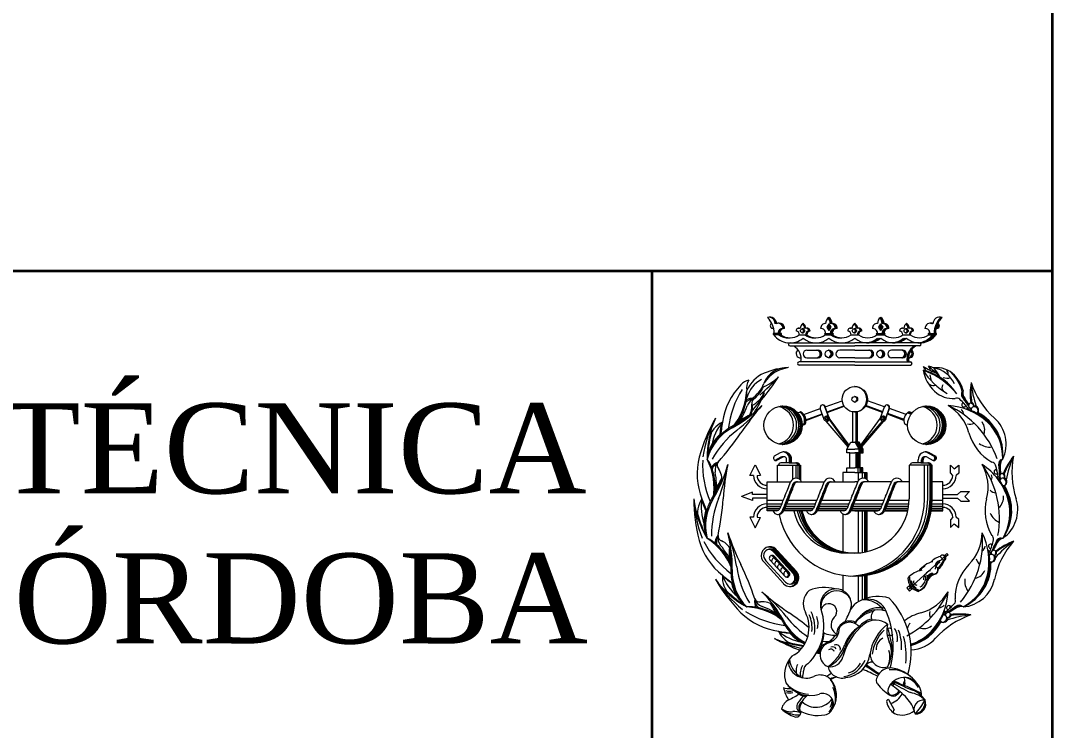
# Paper-space layout 'A4 vertical' of a CAD drawing. Header units: millimetres. Extents: x 0 to 200, y 0 to 292.
# Drawn here: x 148.4 to 200, y 36 to 71.5 of the extents above; entities that cross this region are included whole.
import ezdxf
from ezdxf.enums import TextEntityAlignment as Align

# ---------------------------------------------------------------- set-up
doc = ezdxf.new("R2010")
doc.units = ezdxf.units.MM
doc.layers.add('Cajetin y formato', color=7, linetype='Continuous', lineweight=35)
doc.layers.add('Textos y leyendas', color=1, linetype='Continuous', lineweight=15)
doc.styles.add('e1', font='times.ttf')

# ---------------------------------------------------------------- blocks, each defined once
blk = doc.blocks.new('Formato A4')
at = {"layer": 'Cajetin y formato'}
for p, q in [((200, 59), (200, 292)), ((15, 59), (200, 59)), ((180, 35), (180, 59))]:
    blk.add_line(p, q, dxfattribs=at)
at = {"layer": 'Cajetin y formato', "lineweight": 13}
for p, q in [((188.827, 56.356), (188.722, 56.186)), ((188.827, 56.356), (188.932, 56.186)), ((188.827, 56.356), (188.827, 56.016)), ((188.827, 56.336), (188.92, 56.186)), ((188.827, 56.303), (188.9, 56.186)), ((191.416, 56.356), (191.311, 56.186)), ((191.416, 56.356), (191.521, 56.186)), ((191.416, 56.356), (191.416, 56.016)), ((191.416, 56.336), (191.509, 56.186)), ((191.416, 56.303), (191.488, 56.186)), ((186.427, 55.879), (186.07, 55.879)), ((186.427, 55.809), (186.07, 55.809)), ((187.348, 55.809), (187.721, 55.809)), ((188.643, 55.881), (189.015, 55.881)), ((188.643, 55.809), (189.015, 55.809)), ((188.722, 56.186), (188.827, 56.016)), ((188.827, 56.186), (188.722, 56.186)), ((188.9, 56.186), (188.827, 56.068)), ((188.92, 56.186), (188.827, 56.035)), ((188.932, 56.186), (188.827, 56.016)), ((188.827, 56.186), (188.932, 56.186)), ((189.937, 55.809), (190.31, 55.809)), ((191.231, 55.881), (191.604, 55.881)), ((191.231, 55.809), (191.604, 55.809)), ((191.311, 56.186), (191.416, 56.016)), ((191.416, 56.186), (191.311, 56.186)), ((191.488, 56.186), (191.416, 56.068)), ((191.509, 56.186), (191.416, 56.035)), ((191.521, 56.186), (191.416, 56.016)), ((191.416, 56.186), (191.521, 56.186)), ((192.525, 55.809), (192.898, 55.809)), ((193.82, 55.879), (194.176, 55.879)), ((193.82, 55.809), (194.176, 55.809)), ((186.888, 55.406), (190.123, 55.406)), ((186.888, 55.25), (190.123, 55.25)), ((193.359, 55.406), (190.123, 55.406)), ((193.359, 55.25), (190.123, 55.25)), ((187.729, 55.043), (188.286, 55.043)), ((190.123, 55.043), (189.37, 55.043)), ((190.123, 55.043), (190.877, 55.043)), ((192.518, 55.043), (191.961, 55.043)), ((190.123, 54.452), (187.338, 54.452)), ((190.123, 54.297), (187.338, 54.297)), ((187.729, 54.664), (188.286, 54.664)), ((190.123, 54.664), (189.37, 54.664)), ((190.123, 54.664), (190.877, 54.664)), ((190.123, 54.452), (192.909, 54.452)), ((190.123, 54.297), (192.909, 54.297)), ((192.518, 54.664), (191.961, 54.664)), ((187.572, 51.834), (188.398, 52.126)), ((188.593, 51.573), (188.398, 52.126)), ((188.803, 51.718), (188.628, 52.214)), ((188.82, 51.701), (188.639, 52.214)), ((188.647, 52.214), (189.493, 52.513)), ((188.842, 51.661), (188.647, 52.214)), ((188.738, 51.956), (189.575, 52.265)), ((188.748, 51.938), (189.586, 52.247)), ((188.748, 51.927), (189.592, 52.238)), ((191.508, 51.927), (190.656, 52.241)), ((191.513, 51.939), (190.661, 52.254)), ((191.521, 51.963), (190.669, 52.277)), ((191.61, 52.214), (190.754, 52.517)), ((191.415, 51.661), (191.61, 52.214)), ((191.663, 51.573), (191.859, 52.126)), ((191.667, 51.649), (191.836, 52.126)), ((191.67, 51.631), (191.845, 52.126)), ((192.685, 51.834), (191.859, 52.126)), ((187.265, 51.913), (187.411, 51.957)), ((187.681, 51.566), (188.49, 51.865)), ((187.681, 51.543), (188.497, 51.845)), ((187.681, 51.532), (188.501, 51.835)), ((189.833, 50.286), (188.846, 51.648)), ((189.814, 50.253), (188.846, 51.589)), ((189.824, 50.271), (188.85, 51.617)), ((190.01, 51.961), (190.01, 50.441)), ((190.17, 51.961), (190.17, 50.441)), ((190.206, 51.961), (190.206, 50.441)), ((190.232, 51.961), (190.232, 50.441)), ((190.247, 51.961), (190.247, 50.441)), ((190.424, 50.286), (191.41, 51.648)), ((192.576, 51.532), (191.756, 51.835)), ((192.58, 51.545), (191.76, 51.848)), ((192.589, 51.568), (191.769, 51.871)), ((192.912, 51.845), (192.766, 51.888)), ((192.946, 51.873), (192.8, 51.917)), ((192.974, 51.896), (192.828, 51.939)), ((192.991, 51.913), (192.845, 51.957)), ((187.496, 51.303), (187.572, 51.335)), ((187.496, 51.286), (187.61, 51.335)), ((187.496, 51.275), (187.636, 51.335)), ((189.79, 50.211), (188.688, 51.489)), ((190.444, 50.252), (191.51, 51.489)), ((190.459, 50.224), (191.547, 51.486)), ((190.467, 50.211), (191.569, 51.489)), ((192.761, 51.275), (192.621, 51.335)), ((189.721, 50.093), (189.922, 50.441)), ((189.721, 50.093), (190.128, 50.093)), ((189.721, 49.905), (189.721, 50.093)), ((189.922, 50.441), (190.128, 50.441)), ((190.334, 50.441), (190.128, 50.441)), ((190.535, 50.093), (190.128, 50.093)), ((190.341, 50.093), (190.14, 50.441)), ((190.409, 50.093), (190.208, 50.441)), ((190.476, 50.093), (190.275, 50.441)), ((190.51, 50.093), (190.309, 50.441)), ((190.333, 49.905), (190.333, 50.093)), ((190.535, 50.093), (190.334, 50.441)), ((190.409, 49.905), (190.409, 50.093)), ((190.468, 49.905), (190.468, 50.093)), ((190.51, 49.905), (190.51, 50.093)), ((190.535, 49.905), (190.535, 50.093)), ((186.397, 49.911), (186.091, 49.74)), ((186.421, 49.697), (186.129, 49.534)), ((186.463, 49.697), (186.157, 49.526)), ((186.498, 49.697), (186.191, 49.526)), ((186.517, 49.697), (186.21, 49.526)), ((186.517, 49.697), (186.517, 49.697)), ((186.714, 49.403), (186.714, 49.559)), ((186.865, 49.403), (186.865, 49.559)), ((186.907, 49.403), (186.907, 49.559)), ((186.941, 49.403), (186.941, 49.559)), ((186.96, 49.403), (186.96, 49.559)), ((189.869, 49.905), (189.721, 49.905)), ((189.869, 49.905), (190.128, 49.905)), ((189.869, 49.163), (189.869, 49.905)), ((190.388, 49.905), (190.128, 49.905)), ((190.185, 49.163), (190.185, 49.905)), ((190.261, 49.163), (190.261, 49.905)), ((190.329, 49.163), (190.329, 49.905)), ((190.371, 49.163), (190.371, 49.905)), ((190.388, 49.905), (190.535, 49.905)), ((190.388, 49.163), (190.388, 49.905)), ((193.297, 49.403), (193.297, 49.559)), ((193.462, 49.403), (193.462, 49.559)), ((193.502, 49.403), (193.502, 49.559)), ((193.529, 49.403), (193.529, 49.559)), ((193.543, 49.403), (193.543, 49.559)), ((193.74, 49.697), (194.047, 49.526)), ((193.778, 49.911), (194.085, 49.74)), ((193.819, 49.911), (194.125, 49.74)), ((193.846, 49.911), (194.152, 49.74)), ((193.859, 49.911), (194.166, 49.74)), ((184.881, 48.783), (185.139, 49.304)), ((185.139, 49.304), (185.407, 48.798)), ((186.258, 49.293), (187.415, 49.293)), ((186.258, 48.455), (186.258, 49.293)), ((186.837, 49.403), (186.426, 49.403)), ((186.837, 49.403), (187.248, 49.403)), ((187.007, 49.293), (187.007, 48.584)), ((187.173, 49.293), (187.173, 48.645)), ((187.279, 49.293), (187.279, 48.631)), ((187.355, 49.293), (187.355, 48.593)), ((187.415, 49.293), (187.415, 48.536)), ((189.732, 49.163), (190.128, 49.163)), ((189.732, 48.934), (189.732, 49.163)), ((190.525, 49.163), (190.128, 49.163)), ((190.297, 48.934), (190.297, 49.163)), ((190.398, 48.934), (190.398, 49.163)), ((190.457, 48.934), (190.457, 49.163)), ((190.5, 48.934), (190.5, 49.163)), ((190.525, 48.934), (190.525, 49.163)), ((192.841, 49.293), (192.841, 47.617)), ((193.998, 49.293), (192.841, 49.293)), ((193.42, 49.403), (193.009, 49.403)), ((193.42, 49.403), (193.831, 49.403)), ((193.603, 47.617), (193.603, 49.293)), ((193.768, 47.617), (193.768, 49.293)), ((193.883, 47.617), (193.883, 49.293)), ((193.932, 47.617), (193.932, 49.293)), ((193.998, 47.617), (193.998, 49.293)), ((194.9, 49.288), (195.091, 49.109)), ((194.9, 48.906), (194.9, 49.288)), ((195.091, 49.109), (195.33, 49.3)), ((195.33, 49.3), (195.33, 48.894)), ((185.06, 48.783), (184.881, 48.783)), ((185.239, 48.783), (185.407, 48.798)), ((189.53, 48.934), (189.53, 48.455)), ((190.128, 48.934), (189.53, 48.934)), ((190.128, 48.934), (190.727, 48.934)), ((190.312, 48.529), (190.312, 48.934)), ((190.512, 48.644), (190.512, 48.934)), ((190.629, 48.634), (190.629, 48.934)), ((190.681, 48.613), (190.681, 48.934)), ((190.727, 48.934), (190.727, 48.584)), ((195.018, 48.783), (194.9, 48.906)), ((195.33, 48.894), (195.197, 48.783)), ((185.74, 48.455), (186.911, 48.455)), ((185.74, 47.018), (185.74, 48.455)), ((187.199, 48.455), (187.274, 48.455)), ((187.274, 48.455), (188.591, 48.455)), ((188.879, 48.455), (189.53, 48.455)), ((189.53, 48.455), (190.128, 48.455)), ((190.271, 48.455), (190.128, 48.455)), ((191.951, 48.455), (190.559, 48.455)), ((192.841, 48.455), (192.239, 48.455)), ((194.517, 48.455), (193.998, 48.455)), ((194.517, 47.018), (194.517, 48.455)), ((195.256, 47.826), (195.426, 47.973)), ((195.426, 47.973), (195.856, 47.973)), ((195.856, 47.973), (195.617, 47.736)), ((185.001, 47.945), (184.455, 47.736)), ((185.001, 47.528), (184.455, 47.736)), ((185.001, 47.826), (185.001, 47.945)), ((185.74, 47.826), (185.001, 47.826)), ((185.74, 47.647), (185.001, 47.647)), ((185.001, 47.647), (185.001, 47.528)), ((185.74, 47.537), (186.538, 47.537)), ((186.78, 47.537), (188.218, 47.537)), ((188.46, 47.537), (189.898, 47.537)), ((190.14, 47.537), (191.578, 47.537)), ((191.82, 47.537), (192.84, 47.537)), ((193.997, 47.537), (194.517, 47.537)), ((194.517, 47.826), (195.256, 47.826)), ((194.517, 47.647), (195.256, 47.647)), ((195.256, 47.647), (195.426, 47.5)), ((195.426, 47.5), (195.856, 47.5)), ((195.856, 47.5), (195.617, 47.736)), ((185.72, 47.359), (186.467, 47.359)), ((185.74, 47.237), (186.419, 47.237)), ((185.74, 47.145), (186.384, 47.145)), ((185.74, 47.054), (186.319, 47.054)), ((186.211, 47.018), (185.74, 47.018)), ((187.891, 47.018), (186.574, 47.018)), ((186.588, 47.054), (187.999, 47.054)), ((186.623, 47.145), (188.064, 47.145)), ((186.658, 47.237), (188.099, 47.237)), ((186.707, 47.359), (188.147, 47.359)), ((189.572, 47.018), (188.254, 47.018)), ((188.268, 47.054), (189.679, 47.054)), ((188.303, 47.145), (189.744, 47.145)), ((188.339, 47.237), (189.779, 47.237)), ((188.387, 47.359), (189.827, 47.359)), ((190.128, 47.018), (189.859, 47.018)), ((189.948, 47.054), (191.359, 47.054)), ((189.983, 47.145), (191.424, 47.145)), ((190.019, 47.237), (191.459, 47.237)), ((190.067, 47.359), (191.507, 47.359)), ((190.128, 47.018), (191.252, 47.018)), ((190.312, 44.91), (190.312, 47.018)), ((190.512, 44.931), (190.512, 47.018)), ((190.629, 44.95), (190.629, 47.018)), ((190.681, 44.961), (190.681, 47.018)), ((190.727, 47.018), (190.727, 44.971)), ((191.615, 47.018), (192.774, 47.018)), ((191.628, 47.054), (192.782, 47.054)), ((191.663, 47.145), (192.8, 47.145)), ((191.699, 47.237), (192.815, 47.237)), ((191.747, 47.359), (192.829, 47.359)), ((193.952, 47.018), (194.517, 47.018)), ((193.957, 47.054), (194.517, 47.054)), ((193.969, 47.145), (194.517, 47.145)), ((193.98, 47.237), (194.517, 47.237)), ((193.99, 47.359), (194.517, 47.359)), ((185.06, 46.69), (184.881, 46.69)), ((184.881, 46.69), (185.139, 46.169)), ((185.139, 46.169), (185.407, 46.675)), ((185.239, 46.69), (185.407, 46.675)), ((189.53, 46.857), (189.53, 44.971)), ((195.018, 46.69), (194.9, 46.567)), ((194.9, 46.567), (194.9, 46.185)), ((195.33, 46.579), (195.197, 46.69)), ((195.33, 46.173), (195.33, 46.579)), ((194.9, 46.185), (195.091, 46.364)), ((195.091, 46.364), (195.33, 46.173)), ((186.087, 44.925), (187.057, 43.859)), ((186.131, 44.94), (187.1, 43.874)), ((186.16, 44.94), (187.129, 43.874)), ((186.176, 45.006), (187.146, 43.94)), ((186.176, 45.006), (187.146, 43.94)), ((186.22, 45.021), (187.189, 43.955)), ((186.249, 45.021), (187.218, 43.955)), ((194.619, 44.773), (194.724, 44.879)), ((194.724, 44.879), (194.784, 44.811)), ((185.593, 44.438), (186.563, 43.372)), ((185.682, 44.519), (186.652, 43.453)), ((185.907, 44.526), (186.63, 43.743)), ((186.037, 44.715), (186.76, 43.932)), ((186.08, 44.729), (186.803, 43.946)), ((186.109, 44.729), (186.832, 43.946)), ((192.834, 43.117), (194.695, 44.798)), ((194.399, 44.723), (194.587, 44.518)), ((194.784, 44.811), (194.668, 44.71)), ((189.53, 43.793), (189.53, 43.022)), ((190.312, 42.475), (190.312, 43.751)), ((190.512, 42.557), (190.512, 43.766)), ((190.629, 42.608), (190.629, 43.779)), ((190.681, 42.627), (190.681, 43.786)), ((190.727, 43.793), (190.727, 42.643)), ((192.876, 43.291), (192.73, 43.157)), ((192.73, 43.157), (192.85, 43.003)), ((192.828, 43.246), (192.961, 43.091)), ((192.85, 43.003), (193.012, 43.132)), ((192.855, 43.272), (192.989, 43.113)), ((191.803, 37.581), (192.097, 37.074))]:
    blk.add_line(p, q, dxfattribs=at)
at = {"layer": 'Cajetin y formato'}
blk.add_lwpolyline([(15, 59), (15, 5), (200, 5), (200, 59)], dxfattribs=at)
at = {"layer": 'Cajetin y formato', "lineweight": 13}
for centre, radius in [((187.511, 56.008), 0.105), ((190.099, 56.008), 0.105), ((192.688, 56.008), 0.105), ((188.828, 54.853), 0.189), ((191.419, 54.853), 0.189), ((190.123, 52.586), 0.635), ((190.123, 52.586), 0.142), ((186.538, 51.29), 0.958), ((193.719, 51.29), 0.958), ((188.718, 51.617), 0.132), ((188.718, 51.617), 0.0626), ((191.539, 51.617), 0.132), ((191.539, 51.617), 0.0626)]:
    blk.add_circle(centre, radius, dxfattribs=at)
for centre, radius, start, end in [((185.878, 56.359), 0.337, 0, 110.5678), ((184.963, 55.879), 1.126, 0.0474, 44.9776), ((185.805, 56.359), 0.337, 0, 83.735), ((185.851, 56.359), 0.337, 0, 87.7257), ((186.019, 56.259), 0.126, 111.4749, 288.1112), ((186.344, 56.12), 0.271, 0, 118.3292), ((186.27, 56.12), 0.271, 0, 82.1956), ((186.317, 56.12), 0.271, 0, 87.1697), ((187.729, 56.117), 0.331, 125.9765, 180), ((187.28, 56.117), 0.331, 0, 47.2049), ((187.316, 56.117), 0.331, 0, 51.3748), ((187.34, 56.117), 0.331, 0, 54.0235), ((188.656, 56.13), 0.242, 87.5947, 180), ((189.034, 56.372), 0.368, 123.9274, 180), ((188.529, 56.372), 0.368, 0, 46.6209), ((188.578, 56.372), 0.368, 0, 51.6766), ((188.606, 56.372), 0.368, 0, 54.4107), ((188.624, 56.372), 0.368, 0, 56.0726), ((188.907, 56.13), 0.242, 0, 92.4053), ((188.956, 56.13), 0.242, 0, 92.4053), ((188.984, 56.13), 0.242, 0, 92.4053), ((189.002, 56.13), 0.242, 0, 92.4053), ((190.318, 56.117), 0.331, 125.9765, 180), ((189.868, 56.117), 0.331, 0, 47.2049), ((189.905, 56.117), 0.331, 0, 51.3748), ((189.929, 56.117), 0.331, 0, 54.0235), ((191.245, 56.13), 0.242, 87.5947, 180), ((191.623, 56.372), 0.368, 123.9274, 180), ((191.117, 56.372), 0.368, 0, 46.6209), ((191.166, 56.372), 0.368, 0, 51.6766), ((191.195, 56.372), 0.368, 0, 54.4107), ((191.212, 56.372), 0.368, 0, 56.0726), ((191.496, 56.13), 0.242, 0, 92.4053), ((191.545, 56.13), 0.242, 0, 92.4053), ((191.573, 56.13), 0.242, 0, 92.4053), ((191.59, 56.13), 0.242, 0, 92.4053), ((192.906, 56.117), 0.331, 125.9765, 180), ((192.457, 56.117), 0.331, 0, 47.2049), ((192.493, 56.117), 0.331, 0, 51.3748), ((192.517, 56.117), 0.331, 0, 54.0235), ((193.903, 56.12), 0.271, 61.6708, 180), ((193.836, 56.12), 0.271, 61.6708, 82.9086), ((193.882, 56.12), 0.271, 61.6708, 87.8231), ((194.368, 56.359), 0.337, 69.4322, 180), ((195.216, 55.879), 1.126, 135.0224, 179.9526), ((195.263, 55.879), 1.126, 135.0224, 179.9526), ((195.283, 55.879), 1.126, 135.0224, 179.9526), ((194.216, 56.259), 0.126, 256.994, 63.8146), ((194.195, 56.259), 0.126, 265.962, 55.5194), ((194.164, 56.259), 0.126, 280.6316, 41.8631), ((194.227, 56.259), 0.126, 251.8888, 68.5251), ((186.07, 55.844), 0.0351, 90, 270), ((186.888, 56.436), 1.03, 217.4875, 308.9217), ((186.53, 55.879), 0.241, 87.29, 180), ((186.775, 56.436), 0.778, 233.6848, 274.1558), ((186.576, 55.879), 0.241, 87.29, 180), ((186.353, 55.844), 0.0351, 270, 90), ((186.603, 55.879), 0.241, 87.29, 180), ((186.824, 56.436), 0.778, 233.6848, 272.3573), ((186.857, 56.436), 0.778, 233.6848, 271.1223), ((186.4, 55.844), 0.0351, 270, 90), ((186.427, 55.844), 0.0351, 270, 90), ((186.888, 56.436), 0.778, 233.6848, 306.3152), ((187.323, 56.002), 0.138, 57.0101, 180), ((187.153, 55.809), 0.195, 360, 80.4594), ((187.262, 56.002), 0.138, 57.0101, 77.2533), ((187.299, 56.002), 0.138, 57.0101, 84.9367), ((187.46, 56.008), 0.105, 283.8341, 76.1659), ((187.483, 56.008), 0.105, 277.6789, 82.3211), ((187.5, 56.008), 0.105, 272.8217, 87.1783), ((188.069, 56.436), 0.778, 233.6848, 274.1558), ((188.118, 56.436), 0.778, 233.6848, 272.3573), ((187.856, 55.809), 0.195, 99.5406, 180), ((187.746, 56.002), 0.138, 0, 122.9899), ((188.151, 56.436), 0.778, 233.6848, 271.1223), ((187.892, 55.809), 0.195, 99.5406, 180), ((187.685, 56.002), 0.138, 0, 77.2533), ((187.916, 55.809), 0.195, 99.5406, 180), ((188.182, 56.436), 0.778, 233.6848, 306.3152), ((187.722, 56.002), 0.138, 0, 84.9367), ((188.417, 55.881), 0.249, 360, 90.7689), ((188.643, 55.845), 0.0356, 90, 270), ((189.146, 55.881), 0.249, 89.2311, 180), ((189.363, 56.436), 0.778, 233.6848, 274.1558), ((189.195, 55.881), 0.249, 89.2311, 180), ((189.412, 56.436), 0.778, 233.6848, 272.3573), ((189.223, 55.881), 0.249, 89.2311, 180), ((189.446, 56.436), 0.778, 233.6848, 271.1223), ((189.241, 55.881), 0.249, 89.2311, 180), ((189.015, 55.845), 0.0356, 270, 90), ((189.476, 56.436), 0.778, 233.6848, 306.3152), ((189.912, 56.002), 0.138, 57.0101, 180), ((189.742, 55.809), 0.195, 360, 80.4594), ((189.851, 56.002), 0.138, 57.0101, 77.2533), ((189.887, 56.002), 0.138, 57.0101, 84.9367), ((190.049, 56.008), 0.105, 283.8341, 76.1659), ((190.071, 56.008), 0.105, 277.6789, 82.3211), ((190.089, 56.008), 0.105, 272.8217, 87.1783), ((190.444, 55.809), 0.195, 99.5406, 180), ((190.335, 56.002), 0.138, 0, 122.9899), ((190.481, 55.809), 0.195, 99.5406, 180), ((190.274, 56.002), 0.138, 0, 77.2533), ((190.505, 55.809), 0.195, 99.5406, 180), ((190.77, 56.436), 0.778, 233.6848, 306.3152), ((190.31, 56.002), 0.138, 0, 84.9367), ((191.006, 55.881), 0.249, 360, 90.7689), ((191.231, 55.845), 0.0356, 90, 270), ((191.735, 55.881), 0.249, 89.2311, 180), ((191.784, 55.881), 0.249, 89.2311, 180), ((191.812, 55.881), 0.249, 89.2311, 180), ((191.829, 55.881), 0.249, 89.2311, 180), ((191.604, 55.845), 0.0356, 270, 90), ((192.065, 56.436), 0.778, 233.6848, 306.3152), ((192.5, 56.002), 0.138, 57.0101, 180), ((192.33, 55.809), 0.195, 360, 80.4594), ((192.44, 56.002), 0.138, 57.0101, 77.2533), ((192.476, 56.002), 0.138, 57.0101, 84.9367), ((192.637, 56.008), 0.105, 283.8341, 76.1659), ((192.66, 56.008), 0.105, 277.6789, 82.3211), ((192.677, 56.008), 0.105, 272.8217, 87.1783), ((193.359, 56.436), 1.03, 231.0783, 322.5125), ((193.033, 55.809), 0.195, 99.5406, 180), ((192.923, 56.002), 0.138, 0, 122.9899), ((193.069, 55.809), 0.195, 99.5406, 180), ((192.862, 56.002), 0.138, 0, 77.2533), ((193.093, 55.809), 0.195, 99.5406, 180), ((193.359, 56.436), 0.778, 233.6848, 306.3152), ((192.899, 56.002), 0.138, 0, 84.9367), ((193.198, 56.436), 1.03, 274.4844, 322.5125), ((193.276, 56.436), 1.03, 272.2951, 322.5125), ((193.327, 56.436), 1.03, 270.8741, 322.5125), ((193.643, 55.879), 0.241, 360, 92.71), ((193.82, 55.844), 0.0351, 90, 270), ((194.109, 55.844), 0.0351, 270, 90), ((194.156, 55.844), 0.0351, 270, 90), ((194.176, 55.844), 0.0351, 270, 90), ((186.888, 55.328), 0.0779, 90, 270), ((186.678, 54.592), 0.765, 349.4489, 59.401), ((188.182, 56.436), 1.03, 231.0783, 308.9217), ((189.476, 56.436), 1.03, 231.0783, 308.9217), ((190.77, 56.436), 1.03, 231.0783, 308.9217), ((190.609, 56.436), 1.03, 274.4844, 308.9217), ((190.688, 56.436), 1.03, 272.2951, 308.9217), ((190.739, 56.436), 1.03, 270.8741, 308.9217), ((192.065, 56.436), 1.03, 231.0783, 308.9217), ((191.904, 56.436), 1.03, 274.4844, 308.9217), ((191.982, 56.436), 1.03, 272.2951, 308.9217), ((192.033, 56.436), 1.03, 270.8741, 308.9217), ((193.492, 54.592), 0.765, 120.599, 190.5511), ((193.546, 54.592), 0.765, 120.599, 190.5511), ((193.568, 54.592), 0.765, 120.599, 190.5511), ((193.359, 55.328), 0.0779, 270, 90), ((187.396, 54.869), 0.209, 120.0982, 282.0362), ((187.729, 54.853), 0.189, 90, 270), ((188.209, 54.853), 0.189, 270, 90), ((188.264, 54.853), 0.189, 270, 90), ((188.286, 54.853), 0.189, 270, 90), ((188.751, 54.853), 0.189, 281.6576, 78.3424), ((188.806, 54.853), 0.189, 273.3097, 86.6903), ((189.37, 54.853), 0.189, 90, 270), ((190.8, 54.853), 0.189, 270, 90), ((190.855, 54.853), 0.189, 270, 90), ((190.877, 54.853), 0.189, 270, 90), ((191.342, 54.853), 0.189, 281.6576, 78.3424), ((191.397, 54.853), 0.189, 273.3097, 86.6903), ((191.961, 54.853), 0.189, 90, 270), ((192.441, 54.853), 0.189, 270, 90), ((192.496, 54.853), 0.189, 270, 90), ((192.518, 54.853), 0.189, 270, 90), ((192.85, 54.869), 0.209, 257.9638, 59.9018), ((192.829, 54.869), 0.209, 263.9636, 55.0431), ((192.774, 54.869), 0.209, 279.0748, 42.5408), ((186.738, 52.924), 1.245, 87.1444, 158.4711), ((186.953, 50.751), 3.421, 92.558, 113.5017), ((187.038, 52.445), 1.739, 97.8717, 146.2715), ((187.338, 54.374), 0.0776, 90, 270), ((192.909, 54.374), 0.0776, 270, 90), ((195.214, 56.635), 2.924, 235.241, 251.5698), ((194.032, 54.387), 0.509, 197.5886, 243.3759), ((194.841, 55.167), 1.383, 222.0387, 242.7492), ((193.46, 52.753), 1.53, 66.4536, 76.6456), ((191.553, 53.057), 2.552, 22.0071, 27.6474), ((194.224, 52.939), 1.227, 44.2322, 97.1555), ((186.261, 52.341), 1.687, 113.5017, 156.0589), ((160.99, 78.546), 35.472, 313.4343, 315.5563), ((176.756, 59.901), 11.39, 319.8454, 327.0622), ((184.443, 55.725), 2.752, 292.1998, 312.8609), ((196.437, 55.843), 3.417, 211.9589, 240.088), ((192.356, 50.595), 3.638, 55.3543, 71.0299), ((195.434, 54.392), 1.928, 190.6666, 226.8393), ((192.899, 51.313), 2.795, 33.7197, 72.9073), ((194.991, 53.917), 1.123, 185.8221, 201.4835), ((194.648, 56.211), 2.315, 251.6495, 260.0214), ((192.63, 53.103), 1.785, 17.8946, 36.1416), ((193.829, 52.764), 1.412, 24.744, 80.1147), ((192.868, 53.035), 1.644, 19.8775, 42.9392), ((194.74, 54.203), 0.559, 248.559, 287.9046), ((194.601, 53.883), 0.19, 337.8664, 49.1821), ((193.467, 52.444), 2.095, 14.857, 45.3649), ((193.864, 52.588), 1.729, 14.6513, 44.2322), ((186.842, 50.954), 3.373, 135.6062, 171.6884), ((184.934, 52.883), 0.662, 99.9433, 139.4189), ((185.38, 53.16), 0.674, 146.209, 191.4992), ((186.161, 52.254), 1.494, 117.9975, 164.2904), ((183.992, 54.007), 1.706, 304.6477, 338.4711), ((184.024, 53.899), 1.677, 310.6952, 335.63), ((190.092, 52.586), 0.635, 271.4004, 88.5996), ((190.11, 52.586), 0.635, 270.6001, 89.3999), ((194.058, 53.584), 0.309, 235.3428, 289.9911), ((192.067, 50.177), 4.146, 40.416, 55.3543), ((194.734, 53.17), 0.258, 146.5976, 219.5115), ((199.88, 52.843), 3.988, 171.679, 186.3392), ((201.017, 53.069), 5.095, 176.0496, 187.2952), ((201.405, 53.99), 5.501, 185.9493, 198.8327), ((199.918, 54.775), 4.208, 198.7833, 228.0549), ((188.267, 50.633), 4.493, 146.9834, 173.8098), ((181.622, 53.159), 3.1, 319.8482, 357.5338), ((185.148, 51.903), 0.725, 92.367, 135.4695), ((184.999, 51.96), 0.678, 79.8764, 119.8354), ((183.201, 52.827), 1.532, 346.3132, 7.4613), ((185.312, 52.057), 0.602, 108.82, 160.2708), ((183.256, 53.886), 2.539, 311.7099, 337.67), ((185.259, 52.372), 0.291, 118.9, 187.3769), ((184.289, 53.568), 1.466, 297.9268, 333.8272), ((182.066, 54.1), 3.729, 324.0238, 341.5805), ((190.092, 52.586), 0.142, 276.2749, 83.7251), ((190.11, 52.586), 0.142, 272.6849, 87.3151), ((195.031, 53.963), 1.34, 226.8393, 274.6114), ((195.225, 52.423), 0.222, 47.4792, 113.0121), ((195.735, 52.835), 0.283, 148.9817, 213.6762), ((195.833, 52.892), 0.352, 165.3013, 211.0944), ((203.229, 57.828), 9.288, 213.6762, 217.1801), ((195.932, 52.912), 0.411, 164.0495, 210.8495), ((200.134, 55.486), 5.374, 211.0944, 216.5148), ((203.773, 57.596), 9.544, 210.8495, 213.5712), ((181.015, 56.669), 6.262, 298.3783, 315.3897), ((181.897, 53.002), 2.84, 321.3433, 349.0169), ((179.508, 57.035), 7.634, 308.165, 321.3919), ((181.052, 53.585), 3.924, 324.4513, 340.2708), ((196.637, 42.622), 14.755, 139.1617, 145.8383), ((184.106, 52.223), 0.871, 319.194, 7.3769), ((184.231, 52.179), 0.78, 325.3645, 8.0161), ((186.099, 51.29), 0.958, 283.2366, 76.7634), ((186.258, 51.29), 0.958, 278.3959, 81.6041), ((186.366, 51.29), 0.958, 275.1405, 84.8595), ((186.442, 51.29), 0.958, 272.8532, 87.1468), ((186.487, 51.29), 0.958, 271.5212, 88.4788), ((186.519, 51.29), 0.958, 270.5704, 89.4296), ((188.522, 52.17), 0.132, 19.478, 199.478), ((188.503, 52.17), 0.132, 19.478, 85.8981), ((188.514, 52.17), 0.132, 19.478, 88.2432), ((191.712, 52.17), 0.132, 157.2223, 160.522), ((191.721, 52.17), 0.132, 158.5429, 160.522), ((191.734, 52.17), 0.132, 340.522, 160.522), ((191.712, 52.17), 0.132, 340.522, 85.0487), ((191.721, 52.17), 0.132, 340.522, 87.0316), ((193.28, 51.29), 0.958, 283.2366, 76.7634), ((193.439, 51.29), 0.958, 278.3959, 81.6041), ((193.547, 51.29), 0.958, 275.1405, 84.8595), ((193.624, 51.29), 0.958, 272.8532, 87.1468), ((193.668, 51.29), 0.958, 271.5212, 88.4788), ((193.7, 51.29), 0.958, 270.5704, 89.4296), ((194.638, 49.177), 3.098, 46.9632, 87.3219), ((192.898, 48.072), 4.603, 19.4847, 65.833), ((193.649, 50.318), 2.259, 15.14, 59.86), ((192.871, 49.855), 3.706, 37.991, 47.4792), ((195.579, 52.312), 0.11, 106.3181, 338.0909), ((195.539, 52.312), 0.0787, 44.0095, 132.1151), ((195.828, 51.975), 0.166, 46.862, 137.9623), ((195.262, 50.451), 1.717, 56.4764, 74.3637), ((195.943, 52.276), 0.129, 335.1404, 280.0193), ((195.866, 52.162), 0.237, 29.5811, 82.4184), ((195.94, 52.298), 0.126, 12.1717, 101.4462), ((196.164, 52.048), 0.245, 165.9182, 192.5089), ((196.121, 52.046), 0.186, 286.8212, 198.5313), ((196.07, 51.989), 0.226, 358.2099, 98.4045), ((196.121, 52.092), 0.165, 20.0441, 108.4241), ((190.282, 47.553), 8.221, 150.1512, 164.8488), ((188.969, 48.708), 6.517, 153.2169, 171.0795), ((187.583, 49.69), 4.844, 156.1927, 181.1019), ((171.327, 72.421), 24.69, 301.1399, 303.1916), ((172.519, 74.155), 25.531, 297.2693, 298.9428), ((187.153, 51.535), 0.464, 334.534, 61.9464), ((187.191, 51.535), 0.464, 334.534, 63.8844), ((187.217, 51.535), 0.464, 334.534, 65.2169), ((188.699, 51.617), 0.132, 274.1019, 85.8981), ((188.699, 51.617), 0.0626, 278.6725, 81.3275), ((188.71, 51.617), 0.132, 271.7568, 88.2432), ((188.71, 51.617), 0.0626, 273.7052, 86.2948), ((191.516, 51.617), 0.132, 274.9513, 85.0487), ((191.516, 51.617), 0.0626, 280.4827, 79.5173), ((191.525, 51.617), 0.132, 272.9684, 87.0316), ((191.525, 51.617), 0.0626, 276.2671, 83.7329), ((193.04, 51.535), 0.464, 114.7831, 205.466), ((195.24, 51.816), 0.329, 0.91, 51.1205), ((195.101, 49.747), 2.42, 356.4239, 62.3396), ((195.199, 49.849), 2.331, 353.7772, 62.8895), ((201.405, 53.99), 5.501, 201.5701, 204.2292), ((195.937, 50.345), 1.748, 334.6505, 48.0549), ((185.213, 48.898), 2.57, 118.3783, 164.2398), ((184.077, 50.281), 1.294, 116.3109, 164.5879), ((185.449, 49.84), 2.52, 140.5494, 170.0066), ((169.5, 52.695), 14.011, 351.7593, 354.7587), ((211.859, 47.299), 28.656, 171.6884, 173.1259), ((185.133, 49.119), 2.406, 115.5689, 135.4627), ((195.886, 51.818), 0.471, 255.1514, 295.1872), ((195.955, 51.054), 0.662, 340.7334, 36.877), ((195.107, 49.679), 2.411, 358.0368, 46.9632), ((189.761, 49.184), 7.033, 165.9014, 176.6388), ((184.73, 49.355), 2.005, 130.5199, 173.0969), ((184.849, 49.208), 2.145, 131.8447, 169.5631), ((187.243, 47.194), 4.883, 128.165, 150.6335), ((173.313, 58.45), 13.432, 317.9297, 325.8383), ((198.12, 51.528), 2.373, 195.14, 241.092), ((196.853, 51.014), 0.815, 231.192, 278.6812), ((185.614, 48.863), 3.373, 165.6062, 201.6884), ((187.008, 49.299), 4.493, 176.9834, 203.8098), ((181.524, 48.665), 1.532, 16.3132, 37.4613), ((179.99, 48.163), 3.1, 349.8482, 27.5338), ((186.181, 49.65), 0.127, 134.9929, 283.2717), ((186.582, 49.58), 0.379, 356.8582, 119.1323), ((186.487, 49.58), 0.134, 69.1386, 119.1323), ((186.528, 49.58), 0.134, 78.4969, 119.1323), ((186.563, 49.58), 0.134, 85.9158, 119.1323), ((186.582, 49.58), 0.134, 351.0686, 119.1323), ((186.487, 49.58), 0.379, 356.8582, 82.7779), ((186.528, 49.58), 0.379, 356.8582, 85.963), ((186.563, 49.58), 0.379, 356.8582, 88.5592), ((193.675, 49.58), 0.379, 60.8677, 183.1418), ((193.594, 49.58), 0.134, 72.3825, 188.9314), ((193.634, 49.58), 0.134, 81.296, 188.9314), ((193.661, 49.58), 0.134, 87.1086, 188.9314), ((193.675, 49.58), 0.134, 60.8677, 188.9314), ((193.594, 49.58), 0.379, 60.8677, 83.8664), ((193.634, 49.58), 0.379, 60.8677, 86.9376), ((193.661, 49.58), 0.379, 60.8677, 88.9796), ((193.995, 49.65), 0.127, 290.1317, 45.0071), ((194.076, 49.65), 0.127, 256.7283, 45.0071), ((194.035, 49.65), 0.127, 279.1409, 45.0071), ((194.062, 49.65), 0.127, 273.0355, 45.0071), ((197.593, 49.333), 0.283, 118.9817, 183.6762), ((197.706, 49.333), 0.352, 135.3013, 181.0944), ((197.803, 49.301), 0.411, 134.0495, 180.8495), ((201.187, 47.267), 3.988, 141.679, 156.3392), ((202.285, 46.894), 5.095, 146.0496, 157.2952), ((203.081, 47.498), 5.501, 155.9493, 168.8327), ((202.186, 48.921), 4.208, 168.7833, 198.0549), ((183.514, 48.813), 0.678, 109.8764, 149.8354), ((183.672, 48.838), 0.725, 122.367, 165.4695), ((180.307, 48.165), 2.84, 351.3433, 19.0169), ((177.71, 50.9), 6.262, 328.3783, 345.3897), ((183.737, 49.054), 0.602, 138.82, 190.2708), ((183.533, 49.3), 0.291, 148.9, 217.3769), ((182.61, 48.595), 0.871, 349.194, 37.3769), ((176.221, 50.463), 7.634, 338.165, 351.3919), ((198.262, 46.546), 14.755, 169.1617, 175.8383), ((186.426, 49.289), 0.114, 90, 177.9027), ((187.153, 49.289), 0.114, 2.0973, 90), ((187.195, 49.289), 0.114, 2.0973, 90), ((187.229, 49.289), 0.114, 2.0973, 90), ((187.248, 49.289), 0.114, 2.0973, 90), ((193.009, 49.289), 0.114, 90, 177.9027), ((193.75, 49.289), 0.114, 2.0973, 90), ((193.79, 49.289), 0.114, 2.0973, 90), ((193.817, 49.289), 0.114, 2.0973, 90), ((193.831, 49.289), 0.114, 2.0973, 90), ((194.814, 46.713), 3.098, 16.9632, 57.3219), ((192.755, 46.625), 4.603, 349.4847, 35.833), ((194.528, 48.196), 2.259, 345.14, 29.86), ((196.946, 49.23), 0.222, 17.4792, 83.0121), ((197.197, 48.957), 0.11, 76.3181, 308.0909), ((197.162, 48.977), 0.0787, 14.0095, 102.1151), ((193.622, 48.184), 3.706, 7.991, 17.4792), ((206.58, 49.91), 9.288, 183.6762, 187.1801), ((202.728, 49.429), 5.374, 181.0944, 186.5148), ((206.935, 49.436), 9.544, 180.8495, 183.5712), ((161.444, 59.697), 24.69, 331.1399, 333.1916), ((161.609, 61.795), 25.531, 327.2693, 328.9428), ((179.284, 48.247), 3.924, 354.4513, 10.2708), ((185.735, 48.788), 0.675, 180.4191, 270.4191), ((185.735, 48.788), 0.496, 180.57, 270.57), ((187.186, 48.352), 0.294, 20.5322, 159.4678), ((188.866, 48.352), 0.294, 20.5322, 159.4678), ((190.546, 48.352), 0.294, 20.5322, 159.4678), ((192.226, 48.352), 0.294, 20.5322, 159.4678), ((194.522, 48.788), 0.675, 269.5809, 359.5809), ((194.522, 48.788), 0.496, 269.43, 359.43), ((196.655, 48.698), 0.329, 330.91, 21.1205), ((197.243, 48.541), 0.166, 16.862, 107.9623), ((195.991, 47.504), 1.717, 26.4764, 44.3637), ((197.571, 48.436), 0.245, 135.9182, 162.5089), ((197.532, 48.456), 0.186, 256.8212, 168.5313), ((197.494, 48.744), 0.129, 305.1404, 250.0193), ((197.37, 48.684), 0.237, 359.5811, 52.4184), ((197.502, 48.765), 0.126, 342.1717, 71.4462), ((197.46, 48.432), 0.226, 328.2099, 68.4045), ((197.556, 48.496), 0.165, 350.0441, 78.4241), ((172.453, 53.87), 15.439, 336.5919, 339.4678), ((172.377, 53.87), 15.663, 336.945, 339.3195), ((172.407, 53.87), 15.663, 336.945, 339.3195), ((172.431, 53.87), 15.663, 336.945, 339.3195), ((172.453, 53.87), 15.663, 336.945, 339.3195), ((187.199, 48.275), 0.18, 90, 159.3195), ((187.229, 48.275), 0.18, 90, 159.3195), ((187.252, 48.275), 0.18, 90, 159.3195), ((187.274, 48.275), 0.18, 90, 159.3195), ((174.133, 53.87), 15.439, 336.5919, 339.4678), ((174.057, 53.87), 15.663, 336.945, 339.3195), ((174.087, 53.87), 15.663, 336.945, 339.3195), ((174.111, 53.87), 15.663, 336.945, 339.3195), ((174.133, 53.87), 15.663, 336.945, 339.3195), ((188.879, 48.275), 0.18, 90, 159.3195), ((188.909, 48.275), 0.18, 90, 159.3195), ((188.932, 48.275), 0.18, 90, 159.3195), ((188.954, 48.275), 0.18, 90, 159.3195), ((175.813, 53.87), 15.439, 336.5919, 339.4678), ((175.737, 53.87), 15.663, 336.945, 339.3195), ((175.767, 53.87), 15.663, 336.945, 339.3195), ((175.791, 53.87), 15.663, 336.945, 339.3195), ((175.813, 53.87), 15.663, 336.945, 339.3195), ((190.559, 48.275), 0.18, 90, 159.3195), ((190.589, 48.275), 0.18, 90, 159.3195), ((190.612, 48.275), 0.18, 90, 159.3195), ((190.634, 48.275), 0.18, 90, 159.3195), ((177.493, 53.87), 15.439, 336.5919, 339.4678), ((177.417, 53.87), 15.663, 336.945, 339.3195), ((177.447, 53.87), 15.663, 336.945, 339.3195), ((177.471, 53.87), 15.663, 336.945, 339.3195), ((177.493, 53.87), 15.663, 336.945, 339.3195), ((192.239, 48.275), 0.18, 90, 159.3195), ((192.269, 48.275), 0.18, 90, 159.3195), ((192.293, 48.275), 0.18, 90, 159.3195), ((192.314, 48.275), 0.18, 90, 159.3195), ((197.216, 48.376), 0.471, 225.1514, 265.1872), ((195.636, 47.014), 2.331, 323.7772, 32.8895), ((195.5, 46.975), 2.42, 326.4239, 32.3396), ((203.081, 47.498), 5.501, 171.5701, 174.2292), ((190.293, 47.638), 8.221, 180.1512, 194.8488), ((188.578, 47.982), 6.517, 183.2169, 201.0795), ((186.888, 48.139), 4.844, 186.1927, 211.1019), ((183.556, 46.899), 1.294, 146.3109, 194.5879), ((184.964, 47.203), 2.52, 170.5494, 200.0066), ((169.725, 41.7), 14.011, 21.7593, 24.7587), ((209.106, 58.207), 28.656, 201.6884, 203.1259), ((185.231, 46.269), 2.57, 148.3783, 194.2398), ((185.051, 46.42), 2.406, 145.5689, 165.4627), ((187.841, 45.807), 4.883, 158.165, 180.6335), ((170.149, 48.591), 13.432, 347.9297, 355.8383), ((190.128, 47.617), 3.87, 191.7311, 0), ((201.033, 41.603), 15.663, 156.945, 159.3195), ((200.957, 41.603), 15.439, 156.5919, 159.4678), ((200.988, 41.603), 15.439, 156.5919, 159.4678), ((201.011, 41.603), 15.439, 156.5919, 159.4678), ((201.033, 41.603), 15.439, 156.5919, 159.4678), ((190.128, 47.617), 2.713, 192.7522, 0), ((202.713, 41.603), 15.663, 156.945, 159.3195), ((202.637, 41.603), 15.439, 156.5919, 159.4678), ((202.668, 41.603), 15.439, 156.5919, 159.4678), ((202.691, 41.603), 15.439, 156.5919, 159.4678), ((202.713, 41.603), 15.439, 156.5919, 159.4678), ((204.393, 41.603), 15.663, 156.945, 159.3195), ((204.317, 41.603), 15.439, 156.5919, 159.4678), ((204.348, 41.603), 15.439, 156.5919, 159.4678), ((204.371, 41.603), 15.439, 156.5919, 159.4678), ((189.733, 47.617), 3.87, 272.9244, 0), ((204.393, 41.603), 15.439, 156.5919, 159.4678), ((189.898, 47.617), 3.87, 271.7054, 0), ((190.013, 47.617), 3.87, 270.8526, 0), ((190.062, 47.617), 3.87, 270.4872, 0), ((206.073, 41.603), 15.663, 156.945, 159.3195), ((205.998, 41.603), 15.439, 156.5919, 159.4678), ((206.028, 41.603), 15.439, 156.5919, 159.4678), ((206.051, 41.603), 15.439, 156.5919, 159.4678), ((206.073, 41.603), 15.439, 156.5919, 159.4678), ((199.005, 47.008), 2.373, 165.14, 211.092), ((196.893, 47.68), 0.662, 310.7334, 6.877), ((196.523, 47.075), 1.748, 304.6505, 18.0549), ((195.471, 46.913), 2.411, 328.0368, 16.9632), ((184.584, 46.423), 2.005, 160.5199, 203.0969), ((184.761, 46.355), 2.145, 161.8447, 199.5631), ((185.735, 46.685), 0.675, 89.5809, 179.5809), ((185.735, 46.685), 0.496, 89.43, 179.43), ((186.299, 47.121), 0.294, 200.5322, 339.4678), ((186.211, 47.198), 0.18, 270, 339.3195), ((186.224, 47.121), 0.294, 277.4021, 339.4678), ((186.254, 47.121), 0.294, 274.4265, 339.4678), ((186.277, 47.121), 0.294, 272.1334, 339.4678), ((189.72, 47.617), 2.713, 192.7522, 274.3203), ((189.886, 47.617), 2.713, 192.7522, 272.5586), ((189.992, 47.617), 2.713, 192.7522, 271.4389), ((190.068, 47.617), 2.713, 192.7522, 270.6395), ((187.979, 47.121), 0.294, 200.5322, 339.4678), ((187.891, 47.198), 0.18, 270, 339.3195), ((187.904, 47.121), 0.294, 277.4021, 339.4678), ((187.934, 47.121), 0.294, 274.4265, 339.4678), ((187.958, 47.121), 0.294, 272.1334, 339.4678), ((189.659, 47.121), 0.294, 200.5322, 339.4678), ((189.572, 47.198), 0.18, 270, 339.3195), ((189.584, 47.121), 0.294, 277.4021, 339.4678), ((189.614, 47.121), 0.294, 274.4265, 339.4678), ((189.638, 47.121), 0.294, 272.1334, 339.4678), ((191.34, 47.121), 0.294, 200.5322, 339.4678), ((191.252, 47.198), 0.18, 270, 339.3195), ((191.264, 47.121), 0.294, 277.4021, 339.4678), ((191.294, 47.121), 0.294, 274.4265, 339.4678), ((191.318, 47.121), 0.294, 272.1334, 339.4678), ((194.522, 46.685), 0.675, 0.4191, 90.4191), ((194.522, 46.685), 0.496, 0.57, 90.57), ((189.026, 48.79), 7.033, 195.9014, 206.6388), ((197.651, 47.196), 0.815, 201.192, 248.6812), ((197.708, 50.756), 14.755, 199.1617, 205.8383), ((176.661, 43.128), 7.634, 8.165, 21.3919), ((177.732, 44.251), 6.262, 358.3783, 15.3897), ((191.907, 45.445), 4.603, 319.4847, 5.833), ((194.228, 45.918), 2.259, 315.14, 359.86), ((193.734, 44.491), 3.098, 346.9632, 27.3219), ((185.595, 46.439), 3.373, 195.6062, 231.6884), ((186.585, 47.513), 4.493, 206.9834, 233.8098), ((182.153, 44.222), 1.532, 46.3132, 67.4613), ((181.075, 43.021), 3.1, 19.8482, 57.5338), ((183.802, 45.346), 0.678, 139.8764, 179.8354), ((183.926, 45.446), 0.725, 152.367, 195.4695), ((183.875, 45.666), 0.602, 168.82, 220.2708), ((183.575, 45.777), 0.291, 178.9, 247.3769), ((183.128, 44.705), 0.871, 19.194, 67.3769), ((193.438, 46.361), 3.706, 337.991, 347.4792), ((205.522, 41.377), 9.288, 153.6762, 157.1801), ((196.839, 45.606), 0.222, 347.4792, 53.0121), ((201.946, 42.886), 5.374, 151.0944, 156.5148), ((205.593, 40.789), 9.544, 150.8495, 153.5712), ((201.223, 42.717), 4.208, 138.7833, 168.0549), ((201.286, 41.037), 5.501, 125.9493, 138.8327), ((199.53, 41.784), 3.988, 111.679, 126.3392), ((197.451, 45.37), 0.283, 88.9817, 153.6762), ((200.295, 40.913), 5.095, 116.0496, 127.2952), ((197.549, 45.314), 0.352, 105.3013, 151.0944), ((197.617, 45.238), 0.411, 104.0495, 150.8495), ((181.349, 43.181), 2.84, 21.3433, 49.0169), ((180.421, 42.74), 3.924, 24.4513, 40.2708), ((158.341, 45.636), 25.531, 357.2693, 358.9428), ((159.247, 43.736), 24.69, 1.1399, 3.1916), ((185.885, 44.77), 0.443, 31.6919, 231.082), ((185.885, 44.77), 0.323, 31.6919, 231.082), ((185.813, 44.756), 0.443, 31.6919, 94.778), ((185.813, 44.756), 0.443, 31.6919, 94.778), ((185.813, 44.756), 0.323, 31.6919, 94.778), ((185.856, 44.77), 0.323, 31.6919, 87.4311), ((185.856, 44.77), 0.443, 31.6919, 87.4311), ((196.321, 45.29), 0.329, 300.91, 351.1205), ((196.752, 44.86), 0.166, 346.862, 77.9623), ((196.92, 45.243), 0.11, 46.3181, 278.0909), ((195.15, 44.588), 1.717, 356.4764, 14.3637), ((196.9, 45.278), 0.0787, 344.0095, 72.1151), ((197.071, 44.911), 0.129, 275.1404, 220.0193), ((196.933, 44.92), 0.237, 329.5811, 22.4184), ((197.088, 44.925), 0.126, 312.1717, 41.4462), ((185.993, 44.643), 0.145, 36.6177, 233.5402), ((185.92, 44.628), 0.145, 36.6177, 86.6016), ((186.111, 44.515), 0.145, 36.6177, 233.5402), ((185.964, 44.643), 0.145, 36.6177, 84.2736), ((186.039, 44.5), 0.145, 36.6177, 86.6016), ((186.082, 44.515), 0.145, 36.6177, 84.2736), ((186.261, 44.353), 0.145, 36.6177, 233.5402), ((186.188, 44.338), 0.145, 36.6177, 86.6016), ((186.232, 44.353), 0.145, 36.6177, 84.2736), ((194.287, 43.31), 1.184, 102.4592, 144.0677), ((194.549, 43.944), 0.793, 100.9262, 141.4083), ((194.488, 44.088), 0.355, 108.8894, 178.3641), ((194.414, 44.258), 0.27, 84.0222, 166.4349), ((193.908, 44.709), 0.661, 301.154, 347.0799), ((193.908, 44.691), 0.661, 301.154, 347.0799), ((193.926, 44.674), 0.661, 301.154, 347.0799), ((193.943, 44.666), 0.661, 301.154, 347.0799), ((194.53, 44.655), 0.148, 292.6546, 152.3432), ((194.479, 44.663), 0.148, 305.4325, 70.4154), ((194.513, 44.663), 0.148, 292.6546, 59.7184), ((194.46, 44.375), 2.42, 296.4239, 2.3396), ((194.597, 44.341), 2.331, 293.7772, 2.8895), ((196.646, 44.731), 0.471, 195.1514, 235.1872), ((196.984, 44.605), 0.245, 105.9182, 132.5089), ((196.96, 44.642), 0.186, 226.8212, 138.5313), ((201.286, 41.037), 5.501, 141.5701, 144.2292), ((196.885, 44.657), 0.226, 298.2099, 38.4045), ((197.001, 44.664), 0.165, 320.0441, 48.4241), ((186.33, 44.042), 2.406, 175.5689, 195.4627), ((186.561, 44.001), 2.57, 178.3783, 224.2398), ((189.052, 44.906), 4.883, 188.165, 210.6335), ((172.339, 38.471), 13.432, 17.9297, 25.8383), ((186.403, 44.198), 0.145, 36.6177, 233.5402), ((186.331, 44.184), 0.145, 36.6177, 86.6016), ((186.374, 44.198), 0.145, 36.6177, 84.2736), ((186.559, 44.029), 0.145, 36.6177, 233.5402), ((186.487, 44.015), 0.145, 36.6177, 86.6016), ((186.53, 44.029), 0.145, 36.6177, 84.2736), ((186.885, 43.669), 0.439, 222.8019, 39.972), ((186.715, 43.859), 0.145, 36.6177, 233.5402), ((186.732, 43.843), 0.143, 224.3275, 45.8305), ((186.643, 43.845), 0.145, 36.6177, 86.6016), ((186.885, 43.669), 0.318, 222.8019, 39.972), ((186.687, 43.859), 0.145, 36.6177, 84.2736), ((186.704, 43.843), 0.143, 275.7891, 45.8305), ((186.66, 43.829), 0.143, 296.2437, 45.8305), ((186.856, 43.669), 0.318, 272.6054, 39.972), ((186.856, 43.669), 0.439, 272.6054, 39.972), ((186.813, 43.655), 0.318, 287.9961, 39.972), ((186.813, 43.655), 0.439, 287.9961, 39.972), ((193.665, 42.861), 1.193, 99.1558, 138.378), ((193.831, 43.78), 0.502, 114.8594, 151.1712), ((194.009, 43.577), 0.449, 103.7399, 181.1453), ((194.018, 43.589), 0.295, 87.3981, 164.1835), ((194.035, 43.572), 0.295, 87.3981, 164.1835), ((194.321, 43.264), 0.62, 107.2172, 155.8424), ((194.058, 44.057), 0.216, 267.3981, 44.9415), ((194.075, 44.049), 0.216, 267.3981, 44.9415), ((197.511, 42.651), 2.373, 135.14, 181.092), ((196.018, 44.29), 0.662, 280.7334, 336.877), ((190.26, 47.718), 8.221, 210.1512, 224.8488), ((188.603, 47.158), 6.517, 213.2169, 231.0795), ((187.06, 46.449), 4.844, 216.1927, 241.1019), ((184.795, 43.709), 1.294, 176.3109, 224.5879), ((175.417, 32.291), 14.011, 51.7593, 54.7587), ((201.269, 66.277), 28.656, 231.6884, 233.1259), ((185.863, 44.676), 2.52, 200.5494, 230.0066), ((185.923, 43.811), 2.005, 190.5199, 233.0969), ((186.111, 43.841), 2.145, 191.8447, 229.5631), ((193.461, 43.653), 0.688, 180, 256.032), ((193.53, 43.696), 0.688, 180, 256.032), ((193.538, 43.713), 0.688, 180, 256.032), ((193.428, 43.583), 0.488, 186.9077, 241.0638), ((193.226, 43.464), 0.162, 161.2813, 270.2045), ((193.033, 43.67), 0.719, 289.9429, 10.3252), ((193.05, 43.661), 0.719, 289.9429, 10.3252), ((193.141, 43.672), 0.53, 298.9362, 10.0867), ((194.035, 43.546), 0.295, 87.3981, 164.1835), ((194.052, 43.538), 0.295, 87.3981, 164.1835), ((194.404, 44.336), 2.411, 298.0368, 346.9632), ((195.395, 43.95), 1.748, 274.6505, 348.0549), ((196.433, 43.491), 0.815, 171.192, 218.6812), ((188.587, 48.082), 7.033, 225.9014, 236.6388), ((180.71, 36.996), 7.634, 38.165, 51.3919), ((195.122, 54.125), 14.755, 229.1617, 235.8383), ((181.076, 38.504), 6.262, 28.3783, 45.3897), ((188.454, 42.365), 0.907, 132.2575, 207.5623), ((188.597, 41.171), 2.011, 74.2581, 111.9898), ((189.177, 42.33), 0.777, 336.4589, 198.8148), ((189.216, 42.222), 0.788, 29.7063, 190.4298), ((190.583, 44.846), 4.603, 297.6508, 335.833), ((192.83, 44.096), 2.259, 285.14, 329.86), ((191.688, 43.107), 3.098, 316.9632, 357.3219), ((185.785, 42.487), 0.678, 169.8764, 209.8354), ((185.688, 42.801), 0.602, 198.82, 250.2708), ((185.373, 42.747), 0.291, 208.9, 277.3769), ((185.842, 42.636), 0.725, 182.367, 225.4695), ((185.522, 41.595), 0.871, 49.194, 97.3769), ((163.59, 30.007), 25.531, 27.2693, 28.9428), ((165.324, 28.815), 24.69, 31.1399, 33.1916), ((188.823, 41.976), 0.396, 313.9975, 164.8065), ((190.785, 41.607), 0.988, 22.8077, 160.3541), ((191.293, 40.915), 1.818, 72.3293, 115.4405), ((190.582, 41.382), 1.177, 33.4987, 93.4257), ((189.11, 39.959), 3.834, 342.9661, 44.5051), ((194.328, 42.505), 0.329, 270.91, 321.1205), ((192.367, 44.874), 3.706, 307.991, 317.4792), ((194.935, 42.519), 0.222, 317.4792, 23.0121), ((186.791, 44.33), 3.373, 225.6062, 261.6884), ((187.112, 45.756), 4.493, 236.9834, 263.8098), ((184.918, 40.689), 1.532, 76.3132, 97.4613), ((184.586, 39.11), 3.1, 49.8482, 87.5338), ((184.743, 39.385), 2.84, 51.3433, 79.0169), ((184.16, 38.54), 3.924, 54.4513, 70.2708), ((179.295, 30.802), 13.432, 50.5066, 55.8383), ((186.19, 41.183), 1.647, 303.4452, 27.5623), ((185.987, 41.243), 2.592, 313.4291, 18.8148), ((186.456, 41.162), 1.532, 353.5219, 25.051), ((186.177, 41.15), 1.948, 350.3971, 24.5836), ((158.517, 55.687), 34.22, 335.2886, 336.4589), ((191.245, 40.79), 1.281, 69.4027, 152.0973), ((191.374, 40.491), 1.532, 102.5728, 144.4101), ((191.308, 41.023), 1.145, 73.7879, 135.173), ((191.335, 41.724), 0.394, 119.3148, 208.9803), ((187.63, 40.28), 4.41, 345.2649, 22.8077), ((194.04, 39.625), 2.373, 105.14, 127.0161), ((194.33, 41.858), 0.471, 165.1514, 205.1872), ((197.287, 37.827), 4.208, 108.7833, 138.0549), ((194.557, 41.624), 0.186, 196.8212, 108.5313), ((192.963, 42.483), 1.717, 326.4764, 344.3637), ((194.56, 41.581), 0.245, 75.9182, 102.5089), ((194.486, 41.917), 0.166, 316.862, 47.9623), ((200.107, 33.972), 9.544, 124.8126, 124.9705), ((195.354, 37.865), 3.988, 100.0422, 100.2545), ((194.788, 41.802), 0.129, 245.1404, 190.0193), ((194.823, 42.166), 0.11, 16.3181, 248.0909), ((196.502, 36.34), 5.501, 95.9493, 108.8327), ((200.34, 34.516), 9.288, 123.6762, 127.1801), ((194.673, 41.879), 0.237, 299.5811, 352.4184), ((197.998, 37.611), 5.374, 121.0944, 126.5148), ((200.107, 33.972), 9.544, 120.8495, 123.5712), ((194.81, 41.805), 0.126, 282.1717, 11.4462), ((194.823, 42.206), 0.0787, 314.0095, 42.1151), ((195.354, 37.865), 3.988, 81.679, 96.3392), ((195.581, 36.728), 5.095, 86.0496, 97.2952), ((195.347, 42.01), 0.283, 58.9817, 123.6762), ((195.424, 41.813), 0.411, 74.0495, 120.8495), ((195.404, 41.912), 0.352, 75.3013, 121.0944), ((195.493, 42.252), 5.182593959605703e-14, 255.4235, 198.8636), ((188.626, 42.621), 2.406, 205.5689, 225.4627), ((188.847, 42.702), 2.57, 208.3783, 242.3164), ((190.551, 44.731), 4.883, 218.165, 235.277), ((187.376, 41.388), 0.911, 343.1169, 22.4643), ((189.462, 41.314), 0.524, 133.9975, 250.2395), ((189.879, 40.836), 0.67, 66.493, 178.3725), ((189.867, 40.816), 0.624, 34.2209, 145.6606), ((192.551, 38.917), 3.125, 128.5043, 165.1218), ((191.238, 40.445), 1.188, 103.5356, 140.3356), ((191.171, 40.606), 0.944, 51.7428, 126.768), ((193.222, 39.483), 2.372, 128.1955, 171.7488), ((193.181, 41.047), 1.457, 168.1028, 203.5021), ((193.525, 40.892), 0.815, 141.192, 161.23), ((192.259, 42.644), 2.42, 286.0363, 332.3396), ((192.361, 42.546), 2.331, 284.149, 332.8895), ((196.502, 36.34), 5.501, 111.5701, 114.2292), ((194.5, 41.675), 0.226, 268.2099, 8.4045), ((194.604, 41.624), 0.165, 290.0441, 18.4241), ((187.905, 42.938), 2.52, 230.5494, 260.0066), ((187.463, 41.566), 1.294, 206.3109, 254.5879), ((190.446, 69.347), 28.656, 261.6884, 263.1259), ((185.05, 26.989), 14.011, 81.7593, 84.7587), ((188.39, 42.219), 2.005, 220.5199, 247.4478), ((188.537, 42.338), 2.145, 221.8447, 245.1152), ((186.545, 40.995), 2.046, 327.3278, 357.6023), ((187.945, 41.789), 1.581, 291.5819, 321.4375), ((189.059, 41.824), 1.028, 240.9874, 282.6983), ((188.609, 41.132), 0.744, 287.2241, 2.8321), ((191.339, 39.665), 1.843, 122.6328, 158.8002), ((191.631, 39.58), 2.084, 128.8392, 163.2036), ((192.948, 39.624), 1.968, 133.609, 173.2951), ((191.828, 40.799), 0.342, 67.1062, 107.3396), ((191.852, 39.908), 0.874, 79.3827, 96.7733), ((188.82, 40), 3.159, 359.4923, 21.0647), ((194.04, 39.625), 2.373, 149.073, 151.092), ((191.338, 40.634), 0.925, 349.5523, 33.0511), ((190.176, 40.222), 2.287, 356.0151, 21.2035), ((192.191, 42.638), 2.411, 287.7417, 316.9632), ((193.566, 41.79), 0.662, 250.7334, 306.877), ((189.037, 46.457), 6.517, 243.2169, 255.9969), ((188.055, 45.071), 4.844, 246.1927, 264.0085), ((190.192, 47.77), 8.221, 240.1512, 250.0009), ((188.561, 47.249), 7.033, 255.9014, 261.9112), ((188.936, 39.896), 0.589, 134.1558, 181.3858), ((189.017, 39.816), 0.634, 107.2241, 248.484), ((188.707, 41.415), 0.941, 255.5258, 292.4718), ((187.194, 41.273), 2.602, 308.0793, 338.8002), ((189.186, 40.102), 0.218, 345.5594, 113.6692), ((191.77, 40.112), 0.584, 114.1377, 184.8404), ((190.599, 39.924), 1.358, 328.3328, 23.5021), ((188.933, 39.739), 3.762, 354.9144, 15.3507), ((192.856, 41.808), 1.748, 272.8396, 318.0549), ((187.259, 39.384), 0.454, 110.7419, 179.4058), ((188.253, 39.41), 0.481, 74.0236, 96.7), ((188.881, 39.892), 0.673, 261.7672, 345.1218), ((188.157, 40.628), 1.544, 294.567, 343.2036), ((188.928, 39.919), 0.183, 22.1035, 128.3883), ((189.006, 39.988), 0.226, 36.4351, 112.4946), ((189.538, 40.018), 1.35, 275.3936, 351.7488), ((191.568, 39.865), 0.68, 175.9289, 285.9987), ((190.81, 39.711), 1.069, 332.1204, 17.4984), ((191.961, 39.816), 0.157, 64.6743, 91.7556), ((187.846, 38.847), 1.24, 143.0428, 200.0929), ((187.687, 39.549), 0.897, 190.2958, 295.266), ((188.03, 39.732), 1.184, 186.7721, 243.8209), ((187.822, 39.033), 0.637, 151.6591, 204.4456), ((188.223, 38.871), 0.825, 150.0658, 192.4384), ((187.939, 39.022), 0.379, 116.548, 183.052), ((189.488, 39.369), 0.718, 191.4882, 284.2881), ((189.4, 40.055), 1.333, 277.589, 337.9787), ((189.509, 39.906), 1.039, 287.0878, 330.2736), ((191.024, 39.009), 0.447, 90, 150.8569), ((201.401, 54.642), 18.748, 235.0625, 237.4384), ((196.646, 47.444), 10.067, 233.8038, 238.2168), ((184.305, 39.344), 3.273, 348.1145, 353.9964), ((188.387, 38.067), 0.741, 22.9435, 115.266), ((179.271, 51.924), 16.222, 305.5948, 306.6049), ((189.849, 35.655), 3.118, 101.8094, 108.0814), ((190.529, 34.98), 3.954, 109.476, 114.1161), ((188.185, 33.042), 6.475, 61.6956, 68.9271), ((191.909, 38.437), 0.721, 75.5192, 170.0474), ((192.592, 37.829), 0.857, 24.6468, 160.0794), ((191.938, 37.512), 1.561, 46.6226, 93.6149), ((191.664, 37.224), 1.959, 37.0005, 77.4601), ((192.469, 37.766), 0.927, 26.2075, 82.7648), ((191.909, 38.437), 0.721, 9.9526, 20.1282), ((186.815, 38.84), 0.714, 248.8778, 279.5506), ((188.277, 38.541), 1.758, 192.0276, 213.7775), ((187.886, 39.236), 1.455, 214.0905, 288.6469), ((187.905, 39.523), 1.669, 227.6568, 266.6188), ((187.497, 37.677), 1.684, 352.2336, 32.7404), ((188.004, 37.784), 1.208, 326.3338, 28.2435), ((187.772, 37.591), 1.386, 350.9603, 24.9462), ((191.426, 38.522), 0.231, 170.0474, 223.9274), ((192.795, 39.469), 1.893, 215.8013, 240.5296), ((188.185, 33.042), 6.475, 46.3728, 54.9314), ((192.338, 38.021), 0.489, 117.4534, 143.3893), ((201.401, 54.642), 18.748, 239.8431, 243.0833), ((192.361, 38.033), 0.428, 114.8871, 146.3432), ((196.646, 47.444), 10.067, 242.8075, 248.8365), ((205.374, 64.284), 28.988, 242.7179, 243.8109), ((199.416, 35.545), 7.428, 156.1526, 158.4966), ((191.455, 38.794), 1.241, 333.5301, 342.0247), ((191.589, 38.381), 1.046, 350.8859, 9.9526), ((191.259, 34.395), 4.107, 57.6649, 70.52), ((192.485, 37.78), 0.975, 359.0465, 24.6468), ((186.865, 38.397), 0.405, 241.7498, 291.7619), ((186.863, 38.432), 0.519, 252.2767, 287.7233), ((179.271, 51.924), 16.222, 297.7315, 299.9845), ((188.185, 38.15), 0.959, 193.4713, 200.1446), ((189.849, 35.655), 3.118, 136.2694, 145.5724), ((187.694, 38.491), 0.743, 240.5296, 270.9493), ((190.529, 34.98), 3.954, 134.7422, 142.5252), ((188.524, 37.347), 0.539, 281.6729, 108.6469), ((192.044, 38.027), 0.274, 160.0794, 307.5654), ((191.975, 38.226), 0.42, 254.6111, 329.1871), ((191.589, 38.381), 1.046, 288.1598, 330.6281), ((191.455, 38.794), 1.241, 307.5654, 318.4574), ((191.469, 36.487), 1.715, 18.1707, 46.3728), ((192.702, 36.644), 1.298, 44.1799, 80.6039), ((192.545, 36.85), 1.293, 32.7232, 68.8365), ((187.157, 36.923), 0.725, 117.7315, 163.947), ((187.558, 37.225), 0.341, 145.5724, 246.7919), ((187.676, 37.167), 0.359, 142.5252, 225.3615), ((187.766, 37.128), 0.4, 126.3293, 194.275), ((188.185, 38.15), 0.959, 222.7863, 326.7113), ((188.417, 37.413), 0.607, 311.8644, 20.3035), ((188.463, 37.528), 0.532, 322.8173, 10.3082), ((191.824, 37.474), 0.109, 101.4366, 202.5821), ((192.605, 37.638), 0.905, 193.1187, 237.0848), ((193.544, 37.093), 0.464, 79.0621, 209.8875), ((190.853, 39.015), 3.143, 316.7628, 332.1868), ((193.023, 37.465), 0.615, 281.1879, 7.7616), ((193.172, 37.359), 0.498, 266.5787, 22.3709), ((187.312, 38.116), 1.308, 229.3514, 273.3319), ((186.934, 37.781), 0.81, 234.1985, 276.9472), ((187.56, 38.173), 1.52, 223.6587, 253.5718), ((187.117, 36.278), 0.703, 64.1196, 96.9472), ((187.195, 36.936), 0.23, 253.5718, 353.8326), ((188.277, 38.541), 1.758, 237.5493, 281.6729), ((192.155, 36.981), 0.111, 121.9372, 247.5834), ((192.485, 37.78), 0.975, 247.5834, 309.0005)]:
    blk.add_arc(centre, radius, start, end, dxfattribs=at)
at = {"layer": 'Textos y leyendas', "style": 'e1'}
blk.add_text('ESCUELA POLITÉCNICA', height=4.5, dxfattribs=at).set_placement((99.883, 47.887))
blk.add_text('SUPERIOR DE CÓRDOBA', height=4.5, dxfattribs=at).set_placement((137.5, 40.387), align=Align.CENTER)

psp = doc.layouts.new('A4 vertical')

# ---------------------------------------------------------------- block references
psp.add_blockref('Formato A4', (0, 0))

doc.saveas('drawing.dxf')
